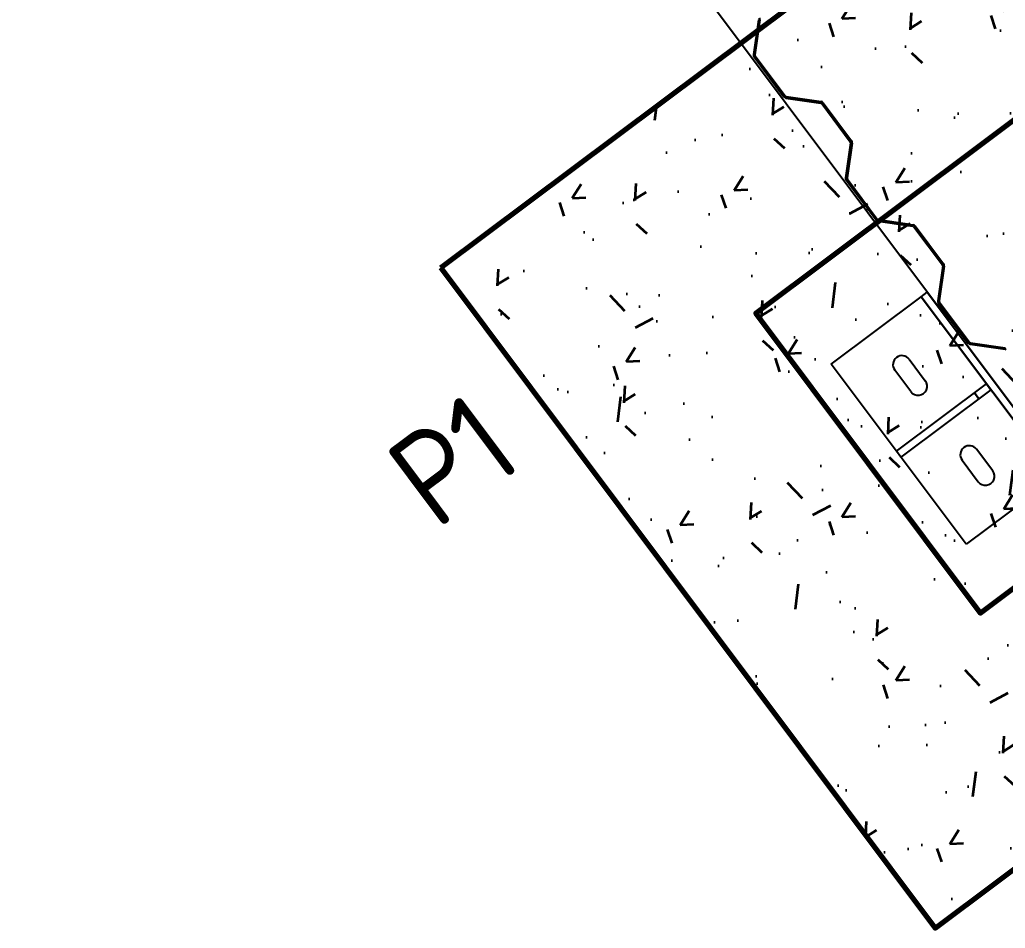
# Model space of a CAD drawing. Header units: metres. Extents: x 681 to 217049, y 66 to 6351315.
# Drawn here: x 214350.861 to 214352.176, y 6351047.2 to 6351048.411 of the extents above; entities that cross this region are included whole.
import ezdxf

# ---------------------------------------------------------------- set-up
doc = ezdxf.new("R2010")
doc.units = ezdxf.units.M
for name, color, linetype, lineweight in [('GG31-E-PLN-001_DC Cable Route Layout Plan_RevA$0$0.25mm TEXT', 7, 'Continuous', 25), ('GG31-E-PLN-001_DC Cable Route Layout Plan_RevA$0$Concrete fill', 8, 'Continuous', 35), ('GG31-E-PLN-001_DC Cable Route Layout Plan_RevA$0$Footing', 7, 'Continuous', 70), ('GG31-E-PLN-001_DC Cable Route Layout Plan_RevA$0$Notes and texts', 7, 'Continuous', 35)]:
    doc.layers.add(name, color=color, linetype=linetype, lineweight=lineweight)
doc.styles.add('GG31-E-PLN-001_DC Cable Route Layout Plan_RevA$0$ISOCP', font='isocp.shx')
pattern_1 = [(49.99999999999999, (235566.3636301513, 6325982.66802757), (0.215178054780226, -0.01882564049477853), [0.0225, -0.2475]), (355, (235566.3636301513, 6325982.66802757), (-0.0416254000839, 0.2256576401100036), [0.018, -0.198]), (100.45144446, (235566.3815616556, 6325982.666458767), (0.1735526540181336, 0.2068319972905888), [0.01912205759999997, -0.2103426335999997]), (46.18420000000001, (235566.3636301513, 6325982.72802757), (0.3201723992014717, -0.04965578423792296), [0.03375, -0.37125]), (96.63563549, (235566.3903111748, 6325982.723889578), (0.2803985837022686, 0.2922355802323651), [0.0286831026, -0.3155141279999999]), (351.1841639899999, (235566.3636301513, 6325982.72802757), (0.2803985835164319, 0.2922355800809971), [0.027, -0.2970000003]), (21, (235566.3936301513, 6325982.71302757), (0.1790721156355385, -0.1207856671996017), [0.0225, -0.2475]), (326.0000000000001, (235566.3936301513, 6325982.71302757), (0.07299459957647451, 0.2175450135140559), [0.018, -0.198]), (71.45144474, (235566.4085528275, 6325982.702962098), (0.2520667130189913, 0.09675934584190615), [0.019122057, -0.2103426336]), (37.50000000000001, (235566.3636301513, 6325982.66802757), (0.003647956595187201, 0.09986815614939344), [0, -0.1956, 0, -0.201, 0, -0.19875]), (7.499999999999999, (235566.3636301513, 6325982.66802757), (0.07892086123264458, 0.1183235135647081), [0, -0.1146, 0, -0.1911, 0, -0.07575]), (327.5, (235566.2967301513, 6325982.66802757), (0.1601467308517227, -0.006766461520313927), [0, -0.075, 0, -0.234, 0, -0.3105]), (317.5, (235566.2667301513, 6325982.66802757), (0.1749558508027159, 0.03003149469969532), [0, -0.0975, 0, -0.1554, 0, -0.2205])]

# ---------------------------------------------------------------- blocks, each defined once
blk = doc.blocks.new('GG31-E-PLN-001_DC Cable Route Layout Plan_RevA$0$HVSB-wanertown')
at = {"layer": 'GG31-E-PLN-001_DC Cable Route Layout Plan_RevA$0$Concrete fill'}
h = blk.add_hatch(dxfattribs=at)
h.set_pattern_fill('AR-CONC', color=256, scale=0.03)
h.set_pattern_definition(pattern_1)
h.paths.add_polyline_path([(235597.1101799489, 6326040.254947699), (235596.0101799489, 6326040.254947699), (235596.0101799489, 6326039.154947699), (235597.1101799489, 6326039.154947699)])
h.paths.add_polyline_path([(235596.3101799489, 6326039.954947699), (235596.8101799489, 6326039.954947699), (235596.8101799489, 6326039.454947699), (235596.3101799489, 6326039.454947699)], flags=0)
h.paths.add_polyline_path([(235596.8101799489, 6326039.954947699), (235596.3101799489, 6326039.954947699), (235596.3101799489, 6326039.454947699), (235596.8101799489, 6326039.454947699)], flags=16)
h = blk.add_hatch(dxfattribs=at)
h.set_pattern_fill('AR-CONC', color=256, scale=0.03)
h.set_pattern_definition(pattern_1)
h.paths.add_polyline_path([(235596.8101799489, 6326039.954947699), (235596.3101799489, 6326039.954947699), (235596.3101799489, 6326039.454947699), (235596.8101799489, 6326039.454947699)])
for p, q in [((235596.5100933683, 6326039.540165333, -6.260085190106653), (235596.510125716, 6326041.860157249, -6.260085190106653)), ((235596.54753979, 6326040.265967117, -6.260085190106653), (235596.5142975643, 6326040.232724533, -6.260085190106653)), ((235596.548954089, 6326040.264552937, -6.260085190106653), (235596.5157113865, 6326040.231310234, -6.260085190106653)), ((235596.548954089, 6326040.264552937, -6.260085190106653), (235596.54753979, 6326040.265967117, -6.260085190106653)), ((235596.5151258305, 6326040.229896055, -6.260085190106653), (235596.5131259754, 6326040.229896055, -6.260085190106653)), ((235596.5131259754, 6326040.229896055, -6.260085190106653), (235596.5131259754, 6326040.163209782, -6.260085190106653)), ((235596.5142975643, 6326040.232724533, -6.260085190106653), (235596.5157113865, 6326040.231310234, -6.260085190106653)), ((235596.5151258305, 6326040.229896055, -6.260085190106653), (235596.5151258305, 6326040.163209782, -6.260085190106653)), ((235596.5131259754, 6326040.163209782, -6.260085190106653), (235596.5151258305, 6326040.163209782, -6.260085190106653)), ((235596.5157113865, 6326040.161795602, -6.260085190106653), (235596.5142975643, 6326040.160381303, -6.260085190106653)), ((235596.5142975643, 6326040.160381303, -6.260085190106653), (235596.54753979, 6326040.12713872, -6.260085190106653)), ((235596.5157113865, 6326040.161795602, -6.260085190106653), (235596.548954089, 6326040.1285529, -6.260085190106653)), ((235596.54753979, 6326040.12713872, -6.260085190106653), (235596.548954089, 6326040.1285529, -6.260085190106653)), ((235596.5501256779, 6326040.12572454, -6.260085190106653), (235596.5481258228, 6326040.12572454, -6.260085190106653)), ((235596.5481258228, 6326040.12572454, -6.260085190106653), (235596.5481258228, 6326040.062381313, -6.260085190106653)), ((235596.5501256779, 6326040.12572454, -6.260085190106653), (235596.5501256779, 6326040.062381313, -6.260085190106653)), ((235596.54753979, 6326040.060967133, -6.260085190106653), (235596.5142975643, 6326040.027724491, -6.260085190106653)), ((235596.548954089, 6326040.059552894, -6.260085190106653), (235596.5157113865, 6326040.026310251, -6.260085190106653)), ((235596.548954089, 6326040.059552894, -6.260085190106653), (235596.54753979, 6326040.060967133, -6.260085190106653)), ((235596.5481258228, 6326040.062381313, -6.260085190106653), (235596.5501256779, 6326040.062381313, -6.260085190106653)), ((235596.5151258305, 6326040.024896071, -6.260085190106653), (235596.5131259754, 6326040.024896071, -6.260085190106653)), ((235596.5131259754, 6326040.024896071, -6.260085190106653), (235596.5131259754, 6326039.958209739, -6.260085190106653)), ((235596.5142975643, 6326040.027724491, -6.260085190106653), (235596.5157113865, 6326040.026310251, -6.260085190106653)), ((235596.5151258305, 6326040.024896071, -6.260085190106653), (235596.5151258305, 6326039.958209739, -6.260085190106653)), ((235596.5131259754, 6326039.958209739, -6.260085190106653), (235596.5151258305, 6326039.958209739, -6.260085190106653)), ((235596.5157113865, 6326039.956795559, -6.260085190106653), (235596.5142975643, 6326039.95538132, -6.260085190106653)), ((235596.5142975643, 6326039.955381346, -6.260085190106653), (235596.54753979, 6326039.922138643, -6.260085190106653)), ((235596.5142975643, 6326039.95538132, -6.260085190106653), (235596.5406255996, 6326039.929052954, -6.260085190106653)), ((235596.5157113865, 6326039.956795559, -6.260085190106653), (235596.5434540414, 6326039.929052954, -6.260085190106653)), ((235596.5157113865, 6326039.956795526, -6.260085190106653), (235596.548954089, 6326039.923552942, -6.260085190106653)), ((235596.54753979, 6326039.922138845, -6.260085190106653), (235596.548954089, 6326039.923553144, -6.260085190106653)), ((235596.5501256779, 6326039.920724665, -6.260085190106653), (235596.5481258228, 6326039.920724665, -6.260085190106653)), ((235596.5481258228, 6326039.920724665, -6.260085190106653), (235596.5481258228, 6326039.857381498, -6.260085190106653)), ((235596.5501256779, 6326039.920724665, -6.260085190106653), (235596.5501256779, 6326039.857381498, -6.260085190106653)), ((235596.54753979, 6326039.855967318, -6.260085190106653), (235596.5142975643, 6326039.822724734, -6.260085190106653)), ((235596.548954089, 6326039.854553138, -6.260085190106653), (235596.5157113865, 6326039.821310435, -6.260085190106653)), ((235596.548954089, 6326039.854553138, -6.260085190106653), (235596.54753979, 6326039.855967318, -6.260085190106653)), ((235596.5481258228, 6326039.857381498, -6.260085190106653), (235596.5501256779, 6326039.857381498, -6.260085190106653)), ((235596.3500933678, 6326039.54013529, -6.260085190106653), (235596.3500933678, 6326039.84013529, -6.260085190106653)), ((235596.3500933678, 6326039.84013529, -6.260085190106653), (235596.5000933679, 6326039.84013529, -6.260085190106653)), ((235596.5000933679, 6326039.84013529, -6.260085190106653), (235596.5000933679, 6326039.54013529, -6.260085190106653)), ((235596.5000933679, 6326039.54013529, -6.260085190106653), (235596.5000933679, 6326039.84013529, -6.260085190106653)), ((235596.5000933679, 6326039.84013529, -6.260085190106653), (235596.5100933678, 6326039.84013529, -6.260085190106653)), ((235596.5100933678, 6326039.84013529, -6.260085190106653), (235596.5100933678, 6326039.54013529, -6.260085190106653)), ((235596.5142975643, 6326039.822724734, -6.260085190106653), (235596.5157113865, 6326039.821310435, -6.260085190106653)), ((235596.5151258305, 6326039.819896256, -6.260085190106653), (235596.5131259754, 6326039.819896256, -6.260085190106653)), ((235596.5131259754, 6326039.819896256, -6.260085190106653), (235596.5131259754, 6326039.753209983, -6.260085190106653)), ((235596.5151258305, 6326039.819896256, -6.260085190106653), (235596.5151258305, 6326039.753209983, -6.260085190106653)), ((235596.4130933679, 6326039.747135291, -6.260085190106653), (235596.4130933679, 6326039.78313529, -6.260085190106653)), ((235596.4370933678, 6326039.78313529, -6.260085190106653), (235596.4370933678, 6326039.747135291, -6.260085190106653)), ((235596.5131259754, 6326039.753209983, -6.260085190106653), (235596.5151258305, 6326039.753209983, -6.260085190106653)), ((235596.5157113865, 6326039.751795803, -6.260085190106653), (235596.5142975643, 6326039.750381504, -6.260085190106653)), ((235596.5142975643, 6326039.750381504, -6.260085190106653), (235596.54753979, 6326039.717138921, -6.260085190106653)), ((235596.5157113865, 6326039.751795803, -6.260085190106653), (235596.548954089, 6326039.718553101, -6.260085190106653)), ((235596.54753979, 6326039.717138921, -6.260085190106653), (235596.548954089, 6326039.718553101, -6.260085190106653)), ((235596.3500933678, 6326039.685135291, -6.260085190106653), (235596.3500933678, 6326039.695135291, -6.260085190106653)), ((235596.3500933678, 6326039.695135291, -6.260085190106653), (235596.5000933679, 6326039.695135291, -6.260085190106653)), ((235596.4800933678, 6326039.695135291, -6.260085190106653), (235596.4800933678, 6326039.685135291, -6.260085190106653)), ((235596.4800933678, 6326039.685135291, -6.260085190106653), (235596.4800933678, 6326039.695135291, -6.260085190106653)), ((235596.4800933678, 6326039.695135291, -6.260085190106653), (235596.4800933678, 6326039.695135291, -6.260085190106653)), ((235596.5000933679, 6326039.695135291, -6.260085190106653), (235596.5000933679, 6326039.685135291, -6.260085190106653)), ((235596.5000933679, 6326039.685135291, -6.260085190106653), (235596.3500933678, 6326039.685135291, -6.260085190106653)), ((235596.4800933678, 6326039.685135291, -6.260085190106653), (235596.4800933678, 6326039.685135291, -6.260085190106653)), ((235596.4130933679, 6326039.633135291, -6.260085190106653), (235596.4130933679, 6326039.597135291, -6.260085190106653)), ((235596.4370933678, 6326039.597135291, -6.260085190106653), (235596.4370933678, 6326039.633135291, -6.260085190106653)), ((235596.5000933679, 6326039.54013529, -6.260085190106653), (235596.3500933678, 6326039.54013529, -6.260085190106653))]:
    blk.add_line(p, q)
for centre, radius, start, end in [((235596.5461258114, 6326040.267381337, -6.260085190106653), 0.004000000000000395, 315.000004716478, 0), ((235596.5171258114, 6326040.229896056, -6.260085190106653), 0.003999999999999915, 135.000004716478, 180), ((235596.5171258114, 6326040.229896056, -6.260085190106653), 0.002000000000000668, 135.000004716478, 180), ((235596.5171258114, 6326040.163209765, -6.260085190106653), 0.003999999999999915, 180, 224.999995283522), ((235596.5171258114, 6326040.163209765, -6.260085190106653), 0.002000000000000668, 180, 224.999995283522), ((235596.5461258114, 6326040.125724483, -6.260085190106653), 0.002000000000000668, 0, 44.99999528352199), ((235596.5461258114, 6326040.125724483, -6.260085190106653), 0.004000000000001399, 0, 44.99999528352199), ((235596.5461258114, 6326040.062381338, -6.260085190106653), 0.002000000000000668, 315.000004716478, 0), ((235596.5461258114, 6326040.062381338, -6.260085190106653), 0.004000000000000395, 315.000004716478, 0), ((235596.5171258114, 6326040.024896056, -6.260085190106653), 0.003999999999999915, 135.000004716478, 180), ((235596.5171258114, 6326040.024896056, -6.260085190106653), 0.002000000000000668, 135.000004716478, 180), ((235596.5171258114, 6326039.958209765, -6.260085190106653), 0.003999999999999204, 180, 224.999995283522), ((235596.5171258114, 6326039.958209765, -6.260085190106653), 0.002000000000000668, 180, 224.999995283522), ((235596.5461258114, 6326039.920724685, -6.260085190106653), 0.002000000000000668, 0, 44.99999528352199), ((235596.5461258114, 6326039.920724685, -6.260085190106653), 0.004000000000000395, 0, 44.99999528352199), ((235596.5461258114, 6326039.857381539, -6.260085190106653), 0.002000000000000668, 315.000004716478, 0), ((235596.5461258114, 6326039.857381539, -6.260085190106653), 0.004000000000000395, 315.000004716478, 0), ((235596.5171258114, 6326039.819896257, -6.260085190106653), 0.003999999999999915, 135.000004716478, 180), ((235596.5171258114, 6326039.819896257, -6.260085190106653), 0.002000000000000668, 135.000004716478, 180), ((235596.4250933678, 6326039.78313529, -6.260085190106653), 0.012, 0, 180), ((235596.4250933678, 6326039.747135291, -6.260085190106653), 0.012, 180, 0), ((235596.5171258114, 6326039.753209966, -6.260085190106653), 0.003999999999999915, 180, 224.999995283522), ((235596.5171258114, 6326039.753209966, -6.260085190106653), 0.002000000000000668, 180, 224.999995283522), ((235596.5461258114, 6326039.715724685, -6.260085190106653), 0.002000000000000668, 0, 44.99999528352199), ((235596.4250933678, 6326039.633135291, -6.260085190106653), 0.012, 0, 180), ((235596.4250933678, 6326039.597135291, -6.260085190106653), 0.012, 180, 0)]:
    blk.add_arc(centre, radius, start, end)
at = {"layer": 'GG31-E-PLN-001_DC Cable Route Layout Plan_RevA$0$Footing', "elevation": -6.260085190106653}
for points in [[(235596.0101799489, 6326040.254947699), (235597.1101799489, 6326040.254947699), (235597.1101799489, 6326039.154947699), (235596.0101799489, 6326039.154947699)], [(235596.8101799489, 6326039.954947699), (235596.3101799489, 6326039.954947699), (235596.3101799489, 6326039.454947699), (235596.8101799489, 6326039.454947699)]]:
    blk.add_lwpolyline(points, close=True, dxfattribs=at)
at = {"layer": 'GG31-E-PLN-001_DC Cable Route Layout Plan_RevA$0$Notes and texts', "insert": (235595.7951553452, 6326040.102371799, -6.260085190106653), "char_height": 0.125, "attachment_point": 1, "style": 'GG31-E-PLN-001_DC Cable Route Layout Plan_RevA$0$ISOCP'}
blk.add_mtext_dynamic_manual_height_columns('P1', width=0.2132222737630363, gutter_width=0.65, heights=[0], dxfattribs=at)
blk = doc.blocks.new('GG31-E-PLN-001_DC Cable Route Layout Plan_RevA')
at = {"layer": 'GG31-E-PLN-001_DC Cable Route Layout Plan_RevA$0$0.25mm TEXT', "rotation": 36.81682220265147}
blk.add_blockref('GG31-E-PLN-001_DC Cable Route Layout Plan_RevA$0$HVSB-wanertown', (3831365.58872416, 1116473.54348883, 6.260085190106653), dxfattribs=at)

msp = doc.modelspace()

# ---------------------------------------------------------------- block references
msp.add_blockref('GG31-E-PLN-001_DC Cable Route Layout Plan_RevA', (-14687.37069500599, 29045.50982125732))

doc.saveas('drawing.dxf')
